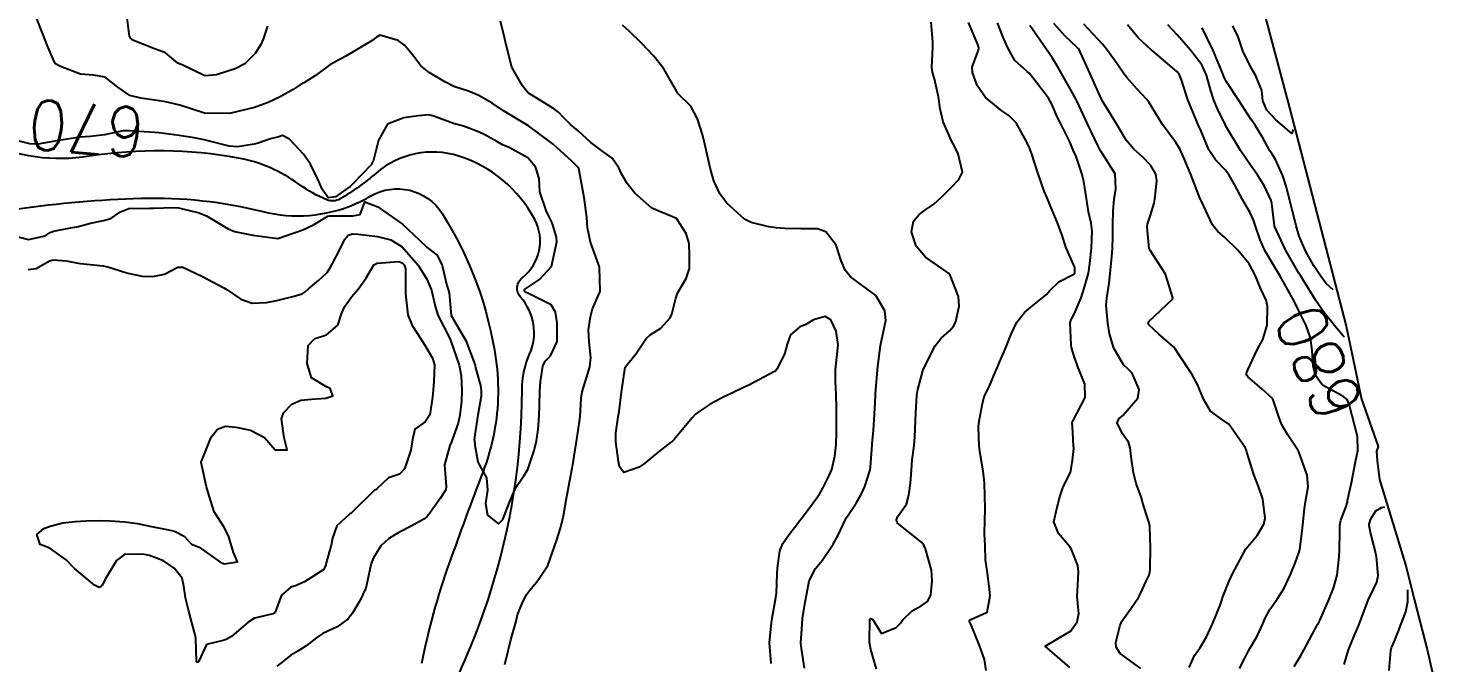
# Model space of a CAD drawing. Header units: metres. Extents: x 298520 to 308411, y 7433745 to 7450750.
# Drawn here: x 300663.1 to 300776.5, y 7444775.1 to 7444826 of the extents above; entities that cross this region are included whole.
import ezdxf
from ezdxf.enums import TextEntityAlignment as Align

# ---------------------------------------------------------------- set-up
doc = ezdxf.new("R2010")
doc.units = ezdxf.units.M
doc.header["$LTSCALE"] = 10
for name, color, linetype in [('Area', 45, 'Continuous'), ('Cotas', 45, 'Continuous'), ('Curvas de Nivel 1m', 11, 'Continuous'), ('Curvas de Nivel 5m', 15, 'Continuous'), ('Hidrografia', 140, 'Continuous')]:
    doc.layers.add(name, color=color, linetype=linetype)
doc.styles.add('Style-STANDARD', font='STANDARD.shx')

msp = doc.modelspace()

# ---------------------------------------------------------------- linework, layer by layer
at = {"layer": 'Area'}
msp.add_polyline3d([(300761.25, 7444831.35, 695.7), (300762.73, 7444825.67, 696.23), (300764.35, 7444819.63, 690.6), (300768.9, 7444802.11, 694.52), (300770.11, 7444796.25, 695.58), (300771.46, 7444792.45, 695.2), (300771.34, 7444792.07, 681.34), (300771.39, 7444791.28, 694.17), (300771.58, 7444789.8, 692.89), (300773.7, 7444782.78, 680.8), (300774.39, 7444780.07, 698.71), (300775.42, 7444776.04, 696.15), (300776.49, 7444771.28, 688.79)], dxfattribs=at)
at = {"layer": 'Curvas de Nivel 1m', "flags": 128}
for points, elevation in [([(300701.35, 7444774.92), (300701.61, 7444776.03), (300701.84, 7444776.91), (300702.27, 7444778.42), (300702.38, 7444778.91), (300702.47, 7444779.2), (300702.78, 7444779.91), (300703.12, 7444780.57), (300703.36, 7444780.89), (300704.01, 7444781.68), (300704.81, 7444782.88), (300705.51, 7444784.87), (300705.83, 7444785.89), (300706.05, 7444786.86), (300706.31, 7444788.3), (300706.42, 7444788.86), (300706.76, 7444790.71), (300706.78, 7444790.85), (300706.8, 7444790.96), (300706.91, 7444791.65), (300707.09, 7444792.69), (300707.11, 7444792.85), (300707.35, 7444794.44), (300707.4, 7444794.85), (300707.49, 7444796.33), (300707.57, 7444796.84), (300707.9, 7444797.94), (300708.18, 7444798.84), (300708.25, 7444799.59), (300708.12, 7444800.84), (300708.07, 7444801.81), (300708.22, 7444802.84), (300708.4, 7444803.49), (300708.99, 7444804.83), (300709.01, 7444804.9), (300708.94, 7444806.83), (300708.87, 7444807.07), (300708.23, 7444808.84), (300707.98, 7444809.99), (300707.93, 7444810.84), (300707.75, 7444812.26), (300707.64, 7444812.85), (300707.28, 7444814.76), (300707.25, 7444814.85), (300707.19, 7444814.91), (300706.72, 7444815.34), (300705.22, 7444816.71), (300705.02, 7444816.88), (300703.24, 7444818.18), (300702.06, 7444818.91), (300701.25, 7444819.4), (300700.33, 7444820.01), (300699.26, 7444820.63), (300698.44, 7444820.96), (300697.27, 7444821.36), (300696.53, 7444821.73), (300695.28, 7444822.46), (300694.6, 7444823), (300694.04, 7444823.75), (300693.31, 7444824.66), (300692.79, 7444825.03), (300691.32, 7444825.48), (300691.04, 7444825.32), (300690.69, 7444825.05), (300689.3, 7444824.2), (300688.59, 7444823.78), (300687.29, 7444823.09), (300686.15, 7444822.23), (300685.27, 7444821.68), (300684.91, 7444821.47), (300684.37, 7444821.12), (300683.26, 7444820.48), (300682.34, 7444820.06), (300681.25, 7444819.67), (300679.24, 7444819.19), (300677.24, 7444819.21), (300675.25, 7444819.86), (300674.12, 7444820.12), (300673.25, 7444820.26), (300672.12, 7444820.4), (300671.26, 7444820.63), (300670.29, 7444821.29), (300669.27, 7444822.09), (300668.32, 7444822.27), (300667.28, 7444822.35), (300665.68, 7444822.95), (300665.29, 7444823.16), (300665.16, 7444823.35), (300664.62, 7444824.68), (300664.35, 7444825.36), (300663.67, 7444827.04)], 671), ([(300682.29, 7444826.18), (300681.95, 7444825.15), (300681.76, 7444824.71), (300681.3, 7444824.01), (300680.48, 7444823.17), (300679.7, 7444822.77), (300679.28, 7444822.64), (300678.2, 7444822.28), (300677.28, 7444822.21), (300675.44, 7444823.08), (300675.29, 7444823.15), (300675.11, 7444823.23), (300674.1, 7444824.04), (300673.3, 7444824.34), (300671.54, 7444825.05), (300671.31, 7444825.23), (300671.27, 7444825.28), (300671.22, 7444825.37), (300670.97, 7444827.28)], 672), ([(300722.72, 7444775.02), (300722.59, 7444776.66), (300722.76, 7444778.3), (300722.81, 7444778.62), (300722.81, 7444778.66), (300723.12, 7444780.32), (300723.16, 7444780.66), (300723.21, 7444782.25), (300723.23, 7444782.66), (300723.43, 7444784.05), (300723.67, 7444784.65), (300724.14, 7444785.35), (300724.86, 7444786.29), (300725.02, 7444786.48), (300725.13, 7444786.64), (300725.88, 7444787.63), (300726.61, 7444788.61), (300726.89, 7444789.08), (300727.4, 7444790.1), (300727.6, 7444790.6), (300727.85, 7444791.67), (300727.96, 7444792.6), (300727.97, 7444793.57), (300727.97, 7444794.6), (300727.97, 7444795.6), (300727.94, 7444796.6), (300727.9, 7444797.69), (300727.9, 7444798.6), (300728, 7444799.61), (300728.11, 7444800.6), (300727.94, 7444801.7), (300727.53, 7444802.61), (300727.06, 7444802.87), (300726.12, 7444802.62), (300725.46, 7444802.22), (300725.04, 7444802.04), (300724.28, 7444801.4), (300724.02, 7444800.65), (300723.8, 7444799.86), (300723.2, 7444798.66), (300723.12, 7444798.54), (300723, 7444798.46), (300722.55, 7444798.22), (300720.99, 7444797.38), (300720.51, 7444797.17), (300719.51, 7444796.7), (300719.16, 7444796.53), (300718.98, 7444796.45), (300717.84, 7444795.85), (300716.96, 7444795.26), (300716.67, 7444795.03), (300716.39, 7444794.74), (300714.94, 7444793), (300714.81, 7444792.88), (300714.65, 7444792.76), (300713.7, 7444792), (300712.91, 7444791.37), (300712.58, 7444791.11), (300712.13, 7444790.79), (300710.9, 7444790.36), (300710.57, 7444790.81), (300710.48, 7444791.24), (300710.25, 7444792.82), (300710.26, 7444793.5), (300710.45, 7444794.81), (300710.52, 7444795.26), (300710.72, 7444796.81), (300711, 7444798.8), (300711.89, 7444799.92), (300712.49, 7444800.79), (300712.71, 7444801.11), (300713.03, 7444801.41), (300713.88, 7444801.93), (300714.63, 7444802.76), (300714.76, 7444803.06), (300715.07, 7444804.35), (300715.22, 7444804.76), (300715.9, 7444805.94), (300716.18, 7444806.74), (300716.18, 7444807.81), (300716.14, 7444808.74), (300715.92, 7444809.54), (300715.14, 7444810.76), (300713.16, 7444811.59), (300711.79, 7444812.79), (300711.18, 7444813.56), (300710.72, 7444814.34), (300710.5, 7444814.81), (300709.96, 7444815.58), (300709.21, 7444816.12), (300708.26, 7444816.84), (300707.23, 7444817.78), (300706.66, 7444818.28), (300706.07, 7444818.87), (300705.67, 7444819.29), (300705.25, 7444819.57), (300703.51, 7444820.65), (300703.26, 7444820.82), (300703.17, 7444820.9), (300702.77, 7444821.41), (300701.91, 7444822.91), (300701.42, 7444824.81), (300701.4, 7444824.92), (300701.32, 7444825.29), (300701, 7444826.6)], 672), ([(300725.4, 7444774.63), (300725.16, 7444776.21), (300725.12, 7444776.64), (300725.22, 7444778.17), (300725.26, 7444778.64), (300725.47, 7444779.94), (300725.6, 7444780.63), (300725.77, 7444781.65), (300726.29, 7444782.63), (300726.82, 7444783.28), (300727.72, 7444784.6), (300728.12, 7444785.33), (300728.7, 7444786.59), (300728.76, 7444786.7), (300728.87, 7444786.85), (300729.56, 7444787.9), (300729.97, 7444788.58), (300730.25, 7444789.22), (300730.67, 7444790.57), (300730.71, 7444790.77), (300730.85, 7444792.57), (300730.85, 7444792.65), (300730.94, 7444793.76), (300731, 7444794.57), (300731.1, 7444796.45), (300731.1, 7444796.57), (300731.11, 7444796.7), (300731.27, 7444798.57), (300731.3, 7444798.86), (300731.51, 7444800.56), (300731.79, 7444801.81), (300731.94, 7444802.56), (300731.85, 7444803.34), (300731.14, 7444804.57), (300731.11, 7444804.6), (300731.07, 7444804.63), (300730.92, 7444804.73), (300729.09, 7444806.06), (300728.66, 7444806.59), (300728.35, 7444807.36), (300727.94, 7444808.6), (300727.13, 7444809.68), (300726.45, 7444809.93), (300725.14, 7444809.91), (300723.84, 7444809.95), (300723.14, 7444810.01), (300722.55, 7444810.08), (300721.14, 7444810.42), (300720.6, 7444810.7), (300719.16, 7444811.97), (300718.61, 7444812.72), (300718.13, 7444813.77), (300717.86, 7444814.72), (300717.47, 7444816.47), (300717.41, 7444816.73), (300717.22, 7444817.48), (300716.81, 7444818.74), (300716.28, 7444819.77), (300715.26, 7444820.76), (300714.11, 7444822.77), (300713.3, 7444823.79), (300712.35, 7444824.79), (300711.32, 7444825.79), (300710.8, 7444826.28)], 673), ([(300731.2, 7444774.56), (300730.74, 7444776.14), (300730.64, 7444776.57), (300730.62, 7444776.69), (300730.65, 7444778.57), (300730.71, 7444778.63), (300730.76, 7444778.62), (300730.8, 7444778.61), (300730.87, 7444778.57), (300731.6, 7444777.41), (300732.76, 7444777.9), (300733.08, 7444778.22), (300733.31, 7444778.53), (300734.05, 7444779.24), (300734.77, 7444779.65), (300735.29, 7444780), (300735.56, 7444780.51), (300735.66, 7444781.65), (300735.6, 7444782.51), (300735.11, 7444784.23), (300734.99, 7444784.52), (300734.84, 7444784.74), (300733.92, 7444785.46), (300732.86, 7444786.3), (300732.79, 7444786.54), (300732.87, 7444786.79), (300733.59, 7444787.82), (300733.79, 7444788.53), (300733.93, 7444789.49), (300734, 7444790.53), (300734.06, 7444791.38), (300734.21, 7444792.53), (300734.27, 7444793.2), (300734.32, 7444794.53), (300734.35, 7444795.14), (300734.43, 7444796.53), (300734.5, 7444797.01), (300734.91, 7444798.52), (300734.93, 7444798.59), (300735.01, 7444798.78), (300735.9, 7444800.51), (300736.38, 7444801.15), (300737.04, 7444801.72), (300737.4, 7444802.13), (300737.56, 7444802.48), (300737.83, 7444803.72), (300737.76, 7444804.48), (300737.09, 7444806.21), (300736.97, 7444806.37), (300736.77, 7444806.49), (300735.11, 7444807.63), (300734.38, 7444808.53), (300734, 7444809.67), (300734.15, 7444810.53), (300734.61, 7444811.06), (300735.16, 7444811.46), (300735.78, 7444811.9), (300736.44, 7444812.5), (300737.18, 7444813.25), (300737.79, 7444813.88), (300738.08, 7444814.48), (300737.75, 7444815.94), (300737.49, 7444816.49), (300737.22, 7444816.98), (300736.53, 7444818.5), (300736.3, 7444819.55), (300736.16, 7444820.51), (300735.85, 7444821.95), (300735.68, 7444822.51), (300735.64, 7444822.86), (300735.72, 7444824.51), (300735.71, 7444824.91), (300735.57, 7444826.52)], 674), ([(300746.72, 7444774.69), (300744.74, 7444776.4), (300745.99, 7444777.15), (300746.76, 7444777.61), (300747.3, 7444778.37), (300747.42, 7444779.02), (300747.31, 7444780.37), (300747.37, 7444781.81), (300747.4, 7444782.37), (300747.34, 7444782.89), (300746.83, 7444784.17), (300746.7, 7444784.38), (300745.8, 7444785.44), (300745.43, 7444786.39), (300745.7, 7444787.57), (300745.9, 7444788.39), (300746.15, 7444789.13), (300746.76, 7444790.38), (300746.79, 7444790.49), (300746.92, 7444791.34), (300747.04, 7444792.27), (300747.02, 7444792.38), (300747.01, 7444792.45), (300746.95, 7444793.6), (300746.9, 7444794.38), (300746.91, 7444794.42), (300746.95, 7444794.48), (300747.94, 7444796.37), (300747.92, 7444797.44), (300747.53, 7444798.37), (300747.38, 7444798.75), (300747.02, 7444799.78), (300746.85, 7444800.38), (300746.82, 7444800.59), (300746.73, 7444802.38), (300746.81, 7444802.63), (300747.06, 7444803.06), (300747.61, 7444804.37), (300747.87, 7444805.15), (300748.2, 7444806.36), (300748.32, 7444807.14), (300748.45, 7444808.36), (300748.51, 7444809.73), (300748.42, 7444810.36), (300748.22, 7444811.29), (300748.05, 7444812.36), (300747.83, 7444813.72), (300747.68, 7444814.37), (300747.21, 7444815.73), (300747.01, 7444816.17), (300746.93, 7444816.37), (300746.7, 7444816.9), (300745.96, 7444818.39), (300745.73, 7444818.87), (300745.26, 7444819.93), (300744.99, 7444820.4), (300744.02, 7444821.68), (300743.44, 7444822.42), (300743.29, 7444822.56), (300742.29, 7444823.43), (300741.74, 7444824.44), (300741.61, 7444824.74), (300741.32, 7444825.36), (300740.89, 7444826.45)], 676), ([(300752.42, 7444774.61), (300750.74, 7444775.81), (300750.42, 7444776.33), (300750.39, 7444776.69), (300750.76, 7444778.1), (300750.82, 7444778.27), (300750.84, 7444778.33), (300751.63, 7444779.47), (300752.22, 7444780.32), (300752.41, 7444780.69), (300752.8, 7444781.58), (300753.05, 7444782.06), (300753.12, 7444782.31), (300753.15, 7444782.64), (300753.18, 7444784.3), (300753.14, 7444786.01), (300753.09, 7444786.3), (300752.86, 7444786.95), (300752.55, 7444787.98), (300752.45, 7444788.31), (300752.04, 7444789.46), (300751.82, 7444790.32), (300751.64, 7444791.6), (300751.55, 7444792.32), (300751.41, 7444792.8), (300750.94, 7444793.45), (300750.51, 7444794.33), (300750.64, 7444794.65), (300750.96, 7444794.93), (300752.17, 7444796.31), (300752.28, 7444797.02), (300751.7, 7444798.32), (300751.36, 7444798.67), (300751.01, 7444799.01), (300750.24, 7444800.34), (300749.9, 7444801.48), (300749.75, 7444802.34), (300749.63, 7444803.78), (300749.68, 7444804.34), (300749.86, 7444805.56), (300749.94, 7444806.34), (300750.06, 7444807.39), (300750.13, 7444808.34), (300750.15, 7444809.32), (300750.15, 7444810.34), (300750.18, 7444811.32), (300750.28, 7444812.34), (300750.41, 7444813.11), (300750.35, 7444814.34), (300749.21, 7444816.15), (300749.08, 7444816.35), (300748.95, 7444816.62), (300748.14, 7444818.36), (300747.26, 7444820.2), (300747.21, 7444820.31), (300747.17, 7444820.37), (300747.05, 7444820.59), (300746.03, 7444822.39), (300745.76, 7444822.86), (300745.31, 7444823.62), (300744.79, 7444824.41), (300743.51, 7444826.24)], 677), ([(300756.29, 7444774.69), (300756.73, 7444775.65), (300756.98, 7444776.02), (300757.14, 7444776.25), (300757.67, 7444777.16), (300758.19, 7444778.24), (300758.78, 7444779.71), (300758.91, 7444780.1), (300758.95, 7444780.23), (300759.46, 7444781.57), (300759.77, 7444782.22), (300760.13, 7444782.9), (300760.83, 7444784.21), (300761.74, 7444785.3), (300762.28, 7444786.2), (300762.38, 7444786.68), (300762.2, 7444788.2), (300761.86, 7444789.23), (300761.47, 7444790.2), (300760.93, 7444791.98), (300760.86, 7444792.21), (300760.78, 7444792.37), (300759.46, 7444794.22), (300758.96, 7444794.58), (300757.99, 7444795.27), (300757.44, 7444796.25), (300756.99, 7444797.37), (300756.51, 7444798.26), (300755.45, 7444799.84), (300755.16, 7444800.28), (300755.03, 7444800.45), (300753.84, 7444801.49), (300753.05, 7444802.2), (300753, 7444802.3), (300753.05, 7444802.48), (300753.99, 7444803.36), (300754.94, 7444804.28), (300754.98, 7444804.38), (300754.39, 7444806.29), (300753.12, 7444808.23), (300753.09, 7444808.3), (300752.93, 7444810.09), (300752.94, 7444810.3), (300752.99, 7444810.46), (300753.15, 7444810.93), (300753.49, 7444811.97), (300753.53, 7444812.3), (300753.7, 7444813.78), (300753.62, 7444814.3), (300753.2, 7444815), (300752.57, 7444815.67), (300751.84, 7444816.32), (300751.22, 7444817.05), (300750.46, 7444818.34), (300749.26, 7444820.31), (300749.24, 7444820.35), (300749.23, 7444820.39), (300748.34, 7444822.36), (300747.55, 7444824.13), (300747.42, 7444824.37), (300747.31, 7444824.49), (300746.34, 7444825.4), (300745.43, 7444826.4)], 678), ([(300760.34, 7444774.6), (300760.73, 7444775.38), (300761.01, 7444775.93), (300761.17, 7444776.21), (300761.75, 7444777.21), (300762.19, 7444778.2), (300762.37, 7444778.6), (300762.77, 7444779.36), (300763.34, 7444780.18), (300763.92, 7444781.05), (300764.43, 7444782.17), (300764.82, 7444783.15), (300765.1, 7444783.89), (300765.16, 7444784.16), (300765.35, 7444785.65), (300765.41, 7444786.15), (300765.55, 7444787.47), (300765.66, 7444788.15), (300765.83, 7444789.21), (300765.75, 7444790.15), (300765.08, 7444792.01), (300765.01, 7444792.16), (300764.93, 7444792.29), (300764.19, 7444793.41), (300763.74, 7444794.18), (300763.51, 7444794.74), (300763.03, 7444796.18), (300762.97, 7444796.28), (300762.12, 7444797.06), (300761, 7444798.04), (300760.87, 7444798.21), (300760.88, 7444798.33), (300761.01, 7444798.59), (300761.76, 7444800.2), (300762.2, 7444801.03), (300762.55, 7444802.19), (300762.59, 7444803.71), (300762.46, 7444804.19), (300762.02, 7444805.14), (300761.6, 7444806.2), (300761.11, 7444807.12), (300760.16, 7444808.22), (300759.13, 7444809.24), (300758.6, 7444809.7), (300758.16, 7444810.24), (300757.25, 7444812.18), (300757.21, 7444812.26), (300757.2, 7444812.28), (300757.17, 7444812.33), (300756.43, 7444814.27), (300755.87, 7444815.61), (300755.56, 7444816.28), (300755.22, 7444816.86), (300754.16, 7444818.29), (300753.26, 7444819.73), (300753.05, 7444820.09), (300752.88, 7444820.31), (300752.1, 7444821.15), (300751.28, 7444822.07), (300751.08, 7444822.33), (300750.55, 7444823.08), (300749.64, 7444824.35), (300749.32, 7444824.76), (300747.84, 7444826.36)], 679), ([(300768.76, 7444801.21), (300768.63, 7444801.35), (300768.16, 7444801.9), (300767.06, 7444803.26), (300766.47, 7444804.15), (300765.48, 7444805.76), (300765.23, 7444806.16), (300765.1, 7444806.37), (300764.05, 7444808.17), (300763.14, 7444810.14), (300763.13, 7444810.17), (300762.93, 7444811.95), (300762.87, 7444812.18), (300762.33, 7444813.34), (300761.81, 7444814.2), (300761.55, 7444814.56), (300761.2, 7444815.03), (300760.41, 7444816.22), (300759.24, 7444818.16), (300759.2, 7444818.23), (300758.56, 7444819.55), (300758.28, 7444820.24), (300758.03, 7444821.01), (300757.67, 7444822.25), (300757.3, 7444823.09), (300756.4, 7444824.26), (300755.9, 7444824.86), (300755.32, 7444825.49), (300754.57, 7444826.29)], 681), ([(300767.86, 7444805.02), (300767.29, 7444805.52), (300767.09, 7444805.76), (300766.83, 7444806.14), (300766.3, 7444806.95), (300765.62, 7444808.16), (300765.13, 7444809.32), (300764.88, 7444810.16), (300764.79, 7444810.52), (300764.37, 7444812.17), (300764.09, 7444813.26), (300763.8, 7444814.17), (300763.21, 7444815.49), (300762.94, 7444815.91), (300762.76, 7444816.19), (300762.19, 7444817.23), (300761.62, 7444818.2), (300761.46, 7444818.42), (300761.25, 7444818.73), (300760.28, 7444820.22), (300759.28, 7444821.72), (300759.11, 7444822.06), (300759.04, 7444822.23), (300758.89, 7444822.64), (300758.21, 7444824.24), (300757.33, 7444826.05)], 682), ([(300764.65, 7444817.9), (300764.52, 7444817.58), (300763.25, 7444818.68), (300762.52, 7444819.46), (300762.21, 7444820.2), (300762.11, 7444821.03), (300761.65, 7444822.2), (300761.29, 7444822.8), (300760.6, 7444824.22), (300760.21, 7444825.33), (300759.8, 7444826.23)], 683), ([(300663.09, 7444806.65), (300663.72, 7444806.74), (300664.81, 7444807.35), (300665.1, 7444807.42), (300666.13, 7444807.34), (300667.1, 7444807.17), (300667.29, 7444807.14), (300669.1, 7444806.94), (300669.57, 7444806.83), (300671.09, 7444806.36), (300672.23, 7444806.13), (300673.09, 7444806.09), (300674.04, 7444806.29), (300675.1, 7444806.84), (300675.5, 7444806.83), (300677.09, 7444806.08), (300678.8, 7444805.19), (300679.07, 7444805.01), (300680.15, 7444804.26), (300681.06, 7444803.96), (300682.21, 7444804), (300683.06, 7444804.17), (300684.45, 7444804.5), (300685.07, 7444804.71), (300685.31, 7444804.86), (300685.6, 7444805.1), (300686.4, 7444805.78), (300687.09, 7444806.42), (300687.36, 7444806.83), (300687.49, 7444807.09), (300688.04, 7444808.15), (300688.5, 7444809.08), (300688.78, 7444809.42), (300689.13, 7444809.51), (300689.57, 7444809.5), (300691.13, 7444809.31), (300692.2, 7444809.03), (300693.12, 7444808.47), (300694.4, 7444807.01), (300695.09, 7444805.88), (300695.47, 7444804.99), (300695.77, 7444803.7), (300695.97, 7444802.99), (300696.95, 7444801.05), (300696.98, 7444800.97), (300697, 7444800.94), (300697.02, 7444800.89), (300697.68, 7444798.96), (300697.84, 7444798.12), (300697.9, 7444796.96), (300697.86, 7444796.07), (300697.73, 7444794.96), (300697.6, 7444794.31), (300697.13, 7444792.97), (300697.08, 7444792.82), (300696.93, 7444792.51), (300696.5, 7444790.98), (300696.64, 7444789.22), (300696.62, 7444788.97), (300696.15, 7444788.25), (300695.26, 7444786.99), (300695.08, 7444786.78), (300694.86, 7444786.61), (300693.82, 7444786.04), (300692.84, 7444785.52), (300692.52, 7444785.34), (300692.02, 7444785.03), (300691.39, 7444784.47), (300690.82, 7444783.51), (300690.63, 7444783.04), (300690.57, 7444782.81), (300690.18, 7444781.05), (300689.74, 7444780.09), (300689.12, 7444779.06), (300688.76, 7444778.58), (300687.88, 7444777.95), (300686.75, 7444777.42), (300686.25, 7444777.1), (300685.41, 7444776.43), (300684.73, 7444776), (300684.18, 7444775.67), (300683.48, 7444775.13), (300683.04, 7444774.8)], 671), ([(300768.72, 7444774.92), (300769, 7444775.84), (300769.09, 7444776.11), (300769.57, 7444777.28), (300769.9, 7444778.1), (300770.14, 7444778.73), (300770.66, 7444780.09), (300770.69, 7444780.18), (300770.79, 7444780.38), (300771.35, 7444781.54), (300771.47, 7444782.08), (300771.34, 7444783.57), (300771.23, 7444784.09), (300770.85, 7444785.54), (300770.74, 7444786.09), (300770.75, 7444786.2), (300770.86, 7444786.63), (300771.28, 7444787.27), (300771.72, 7444787.53), (300771.99, 7444787.6)], 681), ([(300772.35, 7444774.44), (300772.47, 7444776.07), (300772.53, 7444776.28), (300772.74, 7444776.76), (300773.13, 7444777.69), (300773.26, 7444778.06), (300773.67, 7444779.16), (300773.84, 7444779.96), (300773.83, 7444780.93)], 682)]:
    msp.add_lwpolyline(points, dxfattribs=dict(at, elevation=elevation))
at = {"layer": 'Curvas de Nivel 1m', "elevation": 672, "flags": 128}
msp.add_lwpolyline([(300692.84, 7444807.29), (300693.1, 7444807.19), (300693.26, 7444807.02), (300693.39, 7444806.73), (300693.38, 7444805.02), (300693.38, 7444804.71), (300693.57, 7444803.01), (300693.9, 7444802.15), (300694.66, 7444801), (300695.02, 7444800.44), (300695.54, 7444799.52), (300695.7, 7444798.99), (300695.66, 7444797.66), (300695.61, 7444796.99), (300695.55, 7444796.41), (300695.33, 7444794.99), (300694.95, 7444794.42), (300694.12, 7444793.83), (300693.94, 7444793.01), (300693.8, 7444792.14), (300693.44, 7444791.01), (300693.29, 7444790.64), (300692.9, 7444790.22), (300692, 7444789.93), (300691.07, 7444789.04), (300690.96, 7444788.97), (300690.88, 7444788.92), (300688.98, 7444787.07), (300688.92, 7444787.02), (300688.86, 7444786.97), (300687.86, 7444786.06), (300687.51, 7444785.08), (300687.4, 7444784.52), (300687.01, 7444783.09), (300686.97, 7444782.93), (300686.81, 7444782.56), (300685.26, 7444781.57), (300684.8, 7444781.36), (300684.62, 7444781.29), (300684.17, 7444781.13), (300683.42, 7444780.5), (300682.91, 7444779.14), (300682.85, 7444779.05), (300682.76, 7444779.01), (300681.26, 7444778.65), (300680.75, 7444778.34), (300679.4, 7444777.18), (300678.99, 7444776.93), (300678.74, 7444776.87), (300677.4, 7444776.54), (300676.79, 7444775.21), (300676.76, 7444775.16), (300676.71, 7444775.12), (300676.62, 7444775.12), (300676.6, 7444775.21), (300676.54, 7444777.01), (300676.51, 7444777.21), (300676.15, 7444778.61), (300675.98, 7444779.22), (300675.72, 7444780.28), (300675.59, 7444781.23), (300675.44, 7444781.87), (300674.81, 7444782.67), (300673.94, 7444783.25), (300672.82, 7444783.69), (300672.28, 7444783.8), (300670.82, 7444783.77), (300670.18, 7444783.29), (300669.3, 7444781.81), (300669.02, 7444781.31), (300668.93, 7444781.17), (300668.79, 7444781.11), (300668.4, 7444781.31), (300666.81, 7444782.64), (300666.13, 7444783.34), (300664.82, 7444784.28), (300664.04, 7444784.57), (300663.78, 7444785.37), (300664.35, 7444785.85), (300664.84, 7444786.05), (300665.88, 7444786.3), (300666.85, 7444786.41), (300667.71, 7444786.46), (300668.85, 7444786.5), (300669.67, 7444786.48), (300670.85, 7444786.4), (300671.86, 7444786.26), (300672.84, 7444786.04), (300674.35, 7444785.74), (300674.84, 7444785.64), (300675.6, 7444785.23), (300676.21, 7444784.6), (300676.82, 7444784.36), (300678.48, 7444783.19), (300678.81, 7444783.02), (300679.89, 7444783.17), (300679.57, 7444783.93), (300679.19, 7444785.18), (300678.84, 7444785.9), (300678.03, 7444787.2), (300677.61, 7444788.47), (300677.41, 7444789.2), (300676.97, 7444791.15), (300676.98, 7444791.21), (300677.03, 7444791.32), (300677.78, 7444793.2), (300678.29, 7444793.84), (300678.94, 7444794.06), (300679.75, 7444793.98), (300680.94, 7444793.74), (300682.05, 7444793.15), (300682.92, 7444792.17), (300683.88, 7444792.17), (300683.63, 7444793.13), (300683.41, 7444794.67), (300683.57, 7444795.13), (300684.24, 7444795.85), (300684.97, 7444796.15), (300685.84, 7444796.24), (300686.97, 7444796.33), (300687.54, 7444796.52), (300687.32, 7444797.09), (300686.98, 7444797.27), (300685.83, 7444797.94), (300685.49, 7444799.11), (300685.57, 7444800.56), (300686.1, 7444801.1), (300686.8, 7444801.32), (300687.03, 7444801.4), (300687.95, 7444802.17), (300688.24, 7444803.08), (300688.47, 7444803.66), (300689.07, 7444804.49), (300689.58, 7444805.06), (300690.19, 7444805.94), (300690.83, 7444807.04), (300691.1, 7444807.16)], close=True, dxfattribs=at)
at = {"layer": 'Curvas de Nivel 5m', "flags": 128}
for points, elevation in [([(300739.99, 7444774.46), (300739.85, 7444775.33), (300739.45, 7444776.46), (300738.76, 7444778.17), (300738.66, 7444778.37), (300738.66, 7444778.47), (300738.76, 7444778.55), (300740.08, 7444779.14), (300740.3, 7444780.45), (300740.25, 7444781), (300740.06, 7444782.46), (300739.95, 7444783.33), (300739.9, 7444784.46), (300739.87, 7444785.44), (300739.89, 7444786.46), (300739.91, 7444787.42), (300739.88, 7444788.46), (300739.85, 7444789.51), (300739.76, 7444790.46), (300739.51, 7444791.88), (300739.42, 7444792.47), (300739.39, 7444794.02), (300739.44, 7444794.47), (300739.66, 7444795.77), (300739.84, 7444796.46), (300740.22, 7444797.23), (300740.75, 7444798.45), (300740.82, 7444798.63), (300741.01, 7444799.07), (300741.61, 7444800.44), (300742.01, 7444801.46), (300742.46, 7444802.43), (300743.06, 7444803.19), (300743.73, 7444803.75), (300744.54, 7444804.41), (300744.83, 7444804.65), (300745.08, 7444804.94), (300745.82, 7444805.66), (300747.09, 7444806.3), (300747.12, 7444806.38), (300747.1, 7444806.8), (300746.41, 7444808.39), (300746.06, 7444809.47), (300745.71, 7444810.39), (300745.16, 7444811.73), (300744.88, 7444812.4), (300744.66, 7444812.93), (300744.13, 7444814.41), (300743.63, 7444815.99), (300743.47, 7444816.42), (300743.22, 7444816.94), (300742.39, 7444818.43), (300741.82, 7444819.02), (300741.25, 7444819.4), (300739.95, 7444820.46), (300739.28, 7444821.43), (300738.9, 7444822.47), (300738.87, 7444822.9), (300739.31, 7444824.13), (300739.4, 7444824.38), (300739.4, 7444824.47), (300739.32, 7444824.71), (300738.57, 7444826.48)], 675), ([(300764.72, 7444774.77), (300765.24, 7444775.65), (300765.53, 7444776.15), (300765.96, 7444776.94), (300766.6, 7444778.14), (300766.66, 7444778.25), (300766.77, 7444778.47), (300767.5, 7444780.13), (300767.87, 7444781.05), (300768.16, 7444782.12), (300768.33, 7444783.61), (300768.35, 7444784.12), (300768.38, 7444785.65), (300768.39, 7444786.12), (300768.46, 7444786.51), (300768.88, 7444787.63), (300768.99, 7444788), (300769.01, 7444788.11), (300769.35, 7444789.66), (300769.43, 7444790.1), (300769.67, 7444791.35), (300769.83, 7444792.1), (300769.8, 7444793.24), (300769.16, 7444795.74), (300768.97, 7444796.21), (300768.62, 7444796.47), (300766.99, 7444797.37), (300766.43, 7444798.15), (300766.23, 7444798.92), (300766.16, 7444800.15), (300766.03, 7444801.16), (300765.68, 7444802.15), (300765.07, 7444803.4), (300764.68, 7444804.16), (300764.22, 7444805.03), (300763.56, 7444806.18), (300763.1, 7444806.93), (300762.37, 7444808.19), (300761.98, 7444809.04), (300761.6, 7444810.2), (300761.49, 7444810.55), (300761.16, 7444811.25), (300760.59, 7444812.22), (300759.93, 7444813.48), (300759.5, 7444814.23), (300759.2, 7444814.62), (300758.41, 7444815.45), (300757.88, 7444816.25), (300757.24, 7444817.75), (300757.02, 7444818.26), (300756.84, 7444818.67), (300756.19, 7444820.27), (300755.68, 7444821.87), (300755.51, 7444822.28), (300755.29, 7444822.55), (300753.66, 7444823.94), (300753.31, 7444824.23), (300753.23, 7444824.3), (300752.23, 7444825.23), (300751.33, 7444826.29)], 680), ([(300661.87, 7444809.39), (300663.12, 7444809.05), (300664.45, 7444809.36), (300664.86, 7444809.62), (300665.13, 7444809.74), (300666.48, 7444809.99), (300667.13, 7444810.11), (300668.1, 7444810.36), (300669.14, 7444810.58), (300669.71, 7444810.74), (300670.49, 7444811.29), (300671.16, 7444811.54), (300672.83, 7444811.58), (300673.15, 7444811.57), (300674.77, 7444811.62), (300675.15, 7444811.6), (300676.8, 7444811.21), (300677.14, 7444811.08), (300677.4, 7444810.95), (300679.13, 7444809.91), (300679.65, 7444809.7), (300681.13, 7444809.41), (300683.12, 7444809.14), (300685.13, 7444809.85), (300685.99, 7444810.24), (300687.14, 7444810.94), (300687.27, 7444810.96), (300689.14, 7444810.97), (300689.73, 7444811.06), (300690.12, 7444812.09), (300691.15, 7444811.69), (300692.07, 7444811.03), (300693.14, 7444810.28), (300694.49, 7444809.01), (300695.12, 7444808.41), (300695.91, 7444807.79), (300696.32, 7444806.98), (300696.69, 7444805.37), (300696.84, 7444804.97), (300696.89, 7444804.79), (300697.05, 7444802.97), (300697.05, 7444802.95), (300698.22, 7444800.96), (300698.97, 7444798.98), (300698.97, 7444798.95), (300699, 7444798.76), (300699.39, 7444797.35), (300699.46, 7444796.94), (300699.44, 7444796.47), (300699.19, 7444794.95), (300698.94, 7444793.38), (300698.9, 7444792.98), (300698.91, 7444792.95), (300698.93, 7444792.55), (300699.18, 7444791.22), (300699.32, 7444790.94), (300699.89, 7444789.93), (300699.97, 7444788.93), (300699.79, 7444787.85), (300699.97, 7444786.93), (300700.85, 7444786.24), (300701.19, 7444786.58), (300701.32, 7444786.92), (300701.76, 7444788.03), (300702.14, 7444788.91), (300702.4, 7444789.4), (300702.89, 7444790.07), (300703.19, 7444790.6), (300703.3, 7444790.9), (300703.7, 7444792.11), (300703.89, 7444792.89), (300704.03, 7444793.8), (300704.12, 7444794.89), (300704.13, 7444795.72), (300704.16, 7444796.89), (300704.22, 7444797.66), (300704.39, 7444798.89), (300704.6, 7444799.29), (300705.01, 7444799.71), (300705.55, 7444800.87), (300705.55, 7444802.37), (300705.48, 7444802.87), (300705.41, 7444803.23), (300705.06, 7444803.82), (300703.24, 7444804.73), (300703.07, 7444804.8), (300702.92, 7444804.9), (300702.92, 7444805.05), (300703.08, 7444805.15), (300704.13, 7444805.84), (300705.1, 7444806.88), (300705.53, 7444808.87), (300705.51, 7444809.26), (300705.14, 7444810.39), (300704.92, 7444810.88), (300704.66, 7444811.38), (300704.16, 7444812.89), (300704.11, 7444813.96), (300703.82, 7444814.89), (300703.2, 7444815.63), (300701.69, 7444816.44), (300701.22, 7444816.64), (300700.7, 7444816.93), (300699.75, 7444817.46), (300699.23, 7444817.72), (300698.03, 7444818.17), (300697.24, 7444818.38), (300695.58, 7444818.99), (300695.24, 7444819.06), (300694.41, 7444819), (300693.24, 7444818.83), (300691.94, 7444818.33), (300691.22, 7444817.04), (300690.82, 7444815.43), (300690.61, 7444815.05), (300689.18, 7444813.55), (300688.93, 7444813.32), (300688.59, 7444813.08), (300687.77, 7444812.48), (300687.16, 7444812.41), (300686.7, 7444813.09), (300686.31, 7444813.97), (300685.74, 7444815.1), (300685.2, 7444815.91), (300684.07, 7444817.13), (300683.5, 7444817.41), (300683.22, 7444817.31), (300683.1, 7444817.27), (300682.53, 7444817.15), (300681.56, 7444816.81), (300681.22, 7444816.73), (300679.9, 7444816.49), (300679.21, 7444816.55), (300677.42, 7444817.01), (300677.22, 7444817.06), (300676.4, 7444817.22), (300675.22, 7444817.4), (300673.6, 7444817.62), (300673.23, 7444817.66), (300672.8, 7444817.69), (300671.23, 7444817.8), (300670.72, 7444817.8), (300669.22, 7444817.47), (300668.1, 7444817.32), (300667.26, 7444817.29), (300667.22, 7444817.29), (300665.56, 7444817.01), (300665.22, 7444816.95), (300663.85, 7444816.73), (300663.21, 7444816.75), (300661.42, 7444817.2)], 670)]:
    msp.add_lwpolyline(points, dxfattribs=dict(at, elevation=elevation))
at = {"layer": 'Hidrografia'}
for points in [[(300696.25, 7444771.29, 0.044042), (300700.17, 7444780.65, 0.076674), (300702.73, 7444796.97, -0.103118), (300703.34, 7444799.85, 0.292376), (300702.62, 7444804.42, -0.43093), (300702.76, 7444806.01, 0.362437), (300703.75, 7444810.68, 0.196584), (300697.65, 7444815.76, 0.260073), (300691.03, 7444814.4, -0.044579), (300688.12, 7444812.32, -0.236544), (300687.06, 7444812.25, -0.058759), (300684.81, 7444813.51, 0.113174), (300679.95, 7444815.6, 0.084646), (300667.99, 7444815.74, -0.148295), (300659.55, 7444816.9, -0.126583)], [(300662.27, 7444811.52, -0.029034), (300672.14, 7444812.37, -0.06875), (300681.93, 7444811.31, 0.164794), (300689.29, 7444811.9, 0.030884), (300690.55, 7444812.54, -0.404593), (300696.32, 7444811.15, -0.106176), (300700.63, 7444799.42, -0.087936), (300700.41, 7444793.17, -0.03862), (300699.6, 7444790.44, 0.005196), (300696.88, 7444783.06, 0.038034), (300694.67, 7444775.02, -0.276892)]]:
    msp.add_lwpolyline(points, format="xyb", dxfattribs=at)

# ---------------------------------------------------------------- texts
at = {"layer": 'Cotas', "style": 'Style-STANDARD'}
for s, rotation, p in [('670', 175.5078, (300667.79, 7444817.97, 670)), ('680', 114.1506, (300766.7, 7444799.17, 680))]:
    msp.add_text(s, height=4, rotation=rotation, dxfattribs=at).set_placement(p, align=Align.MIDDLE_CENTER)

doc.saveas('drawing.dxf')
